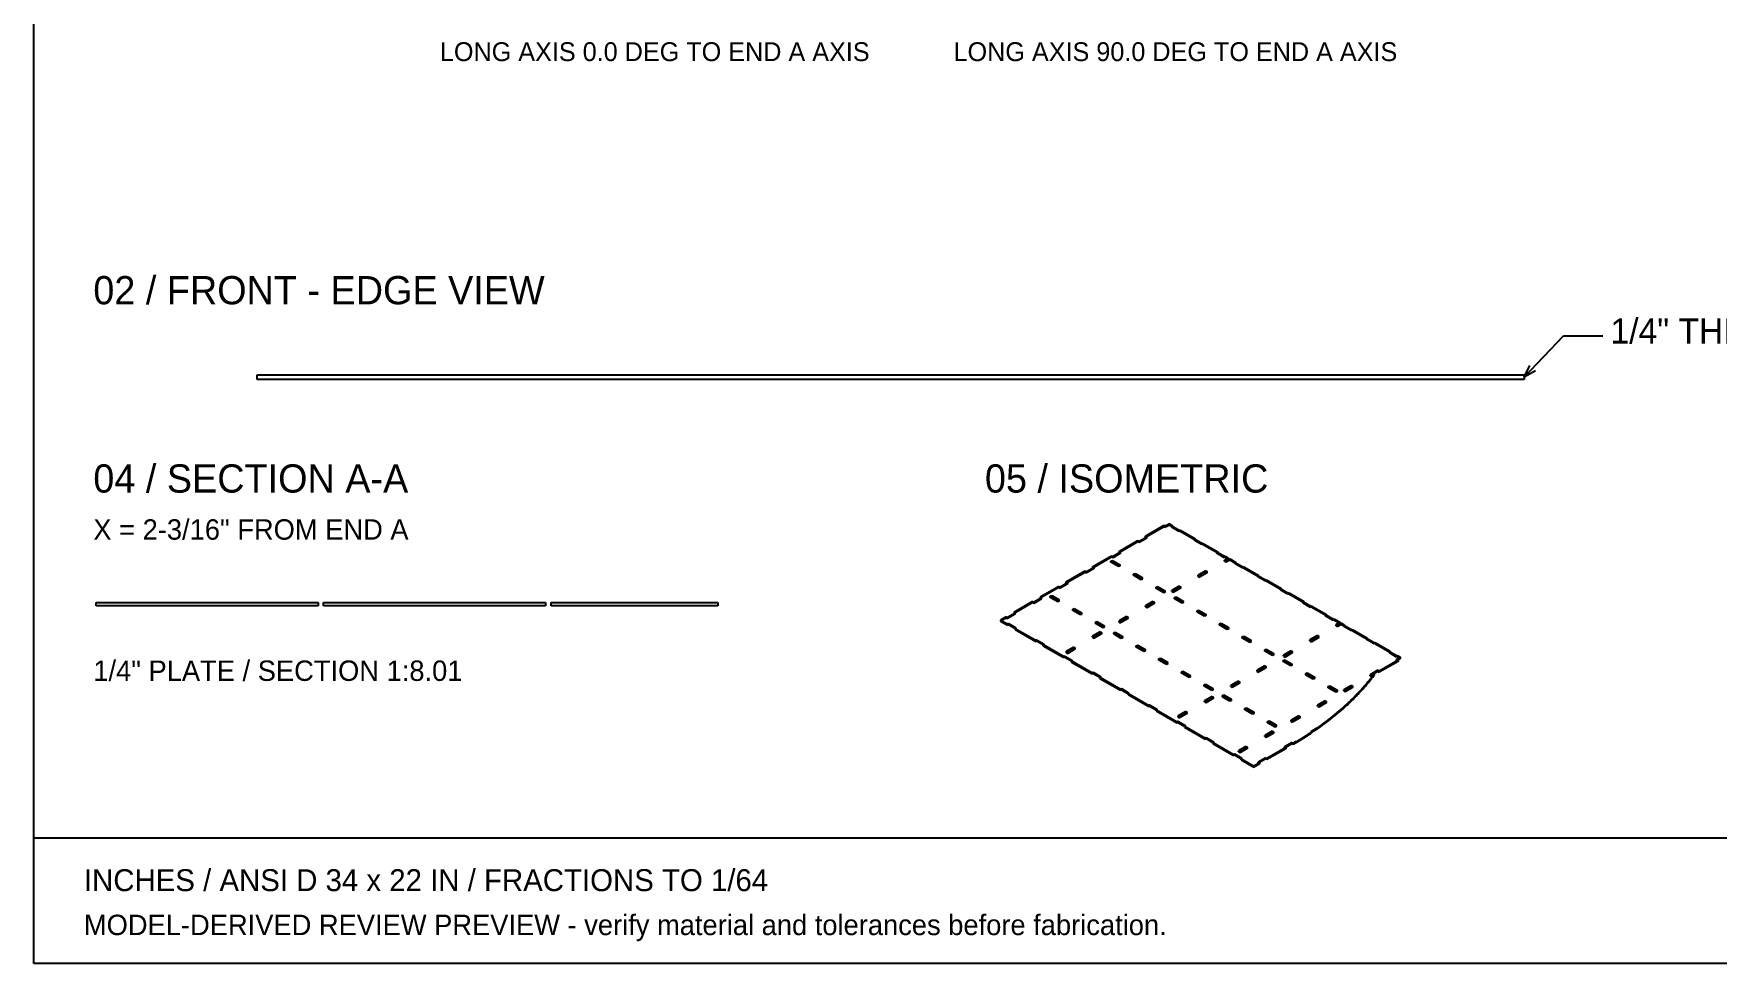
# Model space of a CAD drawing. Header units: inches. Extents: x 3 to 201, y 3 to 129.
# Drawn here: x 2.8 to 92.2, y 2.8 to 52.2 of the extents above; entities that cross this region are included whole.
import ezdxf

# ---------------------------------------------------------------- set-up
doc = ezdxf.new("R2010")
doc.units = ezdxf.units.IN
doc.header["$MEASUREMENT"] = 0

msp = doc.modelspace()

# ---------------------------------------------------------------- linework, layer by layer
at = {"layer": 'ANNOTATION'}
for p, q in [((81.961, 33.958), (84.045, 36.167)), ((84.045, 36.167), (86.128, 36.167)), ((81.961, 33.958), (82.267, 34.586)), ((82.57, 34.3), (81.961, 33.958))]:
    msp.add_line(p, q, dxfattribs=at)
at = {"layer": 'OUTLINE'}
for p, q in [((2.833, 2.833), (2.833, 129.167)), ((14.705, 34.083), (81.961, 34.083)), ((14.705, 33.833), (14.705, 34.083)), ((81.961, 34.083), (81.961, 33.833)), ((81.961, 33.833), (14.705, 33.833)), ((61.853, 25.519), (62.851, 26.095)), ((61.853, 25.462), (62.851, 26.037)), ((62.851, 26.037), (62.851, 26.095)), ((62.851, 26.095), (62.928, 26.051)), ((62.851, 26.037), (62.928, 25.993)), ((63.13, 26.167), (62.928, 26.051)), ((63.13, 26.109), (62.928, 25.993)), ((62.928, 25.993), (62.928, 26.051)), ((63.13, 26.109), (63.13, 26.167)), ((63.13, 26.167), (63.29, 26.074)), ((63.13, 26.109), (63.29, 26.017)), ((63.251, 26.052), (63.29, 26.074)), ((63.653, 25.82), (63.251, 26.052)), ((63.251, 25.994), (63.251, 26.052)), ((63.251, 25.994), (63.29, 26.017)), ((63.653, 25.762), (63.251, 25.994)), ((63.29, 26.074), (63.29, 26.017)), ((60.454, 24.711), (61.451, 25.287)), ((60.454, 24.653), (61.451, 25.229)), ((61.451, 25.229), (61.451, 25.287)), ((61.451, 25.287), (61.528, 25.242)), ((61.451, 25.229), (61.528, 25.185)), ((61.931, 25.475), (61.528, 25.242)), ((61.931, 25.417), (61.528, 25.185)), ((61.528, 25.185), (61.528, 25.242)), ((61.853, 25.462), (61.853, 25.519)), ((61.853, 25.519), (61.931, 25.475)), ((61.853, 25.462), (61.931, 25.417)), ((61.931, 25.417), (61.931, 25.475)), ((63.692, 25.842), (63.653, 25.82)), ((63.653, 25.762), (63.653, 25.82)), ((63.692, 25.784), (63.653, 25.762)), ((63.692, 25.784), (63.692, 25.842)), ((63.692, 25.842), (64.489, 25.381)), ((63.692, 25.784), (64.489, 25.324)), ((64.451, 25.359), (64.489, 25.381)), ((64.853, 25.127), (64.451, 25.359)), ((64.451, 25.301), (64.451, 25.359)), ((64.451, 25.301), (64.489, 25.324)), ((64.853, 25.069), (64.451, 25.301)), ((64.489, 25.381), (64.489, 25.324)), ((64.892, 25.149), (64.853, 25.127)), ((64.853, 25.069), (64.853, 25.127)), ((64.892, 25.091), (64.853, 25.069)), ((64.892, 25.091), (64.892, 25.149)), ((64.892, 25.149), (65.689, 24.689)), ((64.892, 25.091), (65.689, 24.631)), ((59.054, 23.903), (60.051, 24.479)), ((59.054, 23.845), (60.051, 24.421)), ((60.026, 24.19), (60.104, 24.235)), ((60.429, 23.958), (60.026, 24.19)), ((60.026, 24.132), (60.026, 24.19)), ((60.026, 24.132), (60.104, 24.177)), ((60.051, 24.479), (60.129, 24.434)), ((60.051, 24.421), (60.051, 24.479)), ((60.051, 24.421), (60.129, 24.376)), ((60.104, 24.177), (60.104, 24.235)), ((60.104, 24.235), (60.506, 24.002)), ((60.104, 24.177), (60.506, 23.945)), ((60.531, 24.666), (60.129, 24.434)), ((60.531, 24.609), (60.129, 24.376)), ((60.129, 24.376), (60.129, 24.434)), ((60.454, 24.711), (60.531, 24.666)), ((60.454, 24.653), (60.454, 24.711)), ((60.454, 24.653), (60.531, 24.609)), ((60.531, 24.609), (60.531, 24.666)), ((65.651, 24.666), (65.689, 24.689)), ((66.053, 24.434), (65.651, 24.666)), ((65.651, 24.609), (65.651, 24.666)), ((65.651, 24.609), (65.689, 24.631)), ((66.053, 24.376), (65.651, 24.609)), ((65.689, 24.689), (65.689, 24.631)), ((66.252, 24.364), (66.051, 24.248)), ((66.252, 24.306), (66.051, 24.19)), ((66.051, 24.19), (66.051, 24.248)), ((66.051, 24.248), (66.128, 24.203)), ((66.051, 24.19), (66.128, 24.145)), ((66.092, 24.456), (66.053, 24.434)), ((66.053, 24.376), (66.053, 24.434)), ((66.092, 24.399), (66.053, 24.376)), ((66.092, 24.456), (66.252, 24.364)), ((66.092, 24.399), (66.092, 24.456)), ((66.092, 24.399), (66.252, 24.306)), ((66.329, 24.319), (66.128, 24.203)), ((66.329, 24.262), (66.128, 24.145)), ((66.128, 24.145), (66.128, 24.203)), ((66.252, 24.306), (66.252, 24.364)), ((66.329, 24.262), (66.329, 24.319)), ((66.329, 24.319), (66.658, 24.129)), ((66.329, 24.262), (66.658, 24.072)), ((57.654, 23.095), (58.651, 23.67)), ((57.654, 23.037), (58.651, 23.613)), ((58.651, 23.613), (58.651, 23.67)), ((58.651, 23.67), (58.729, 23.626)), ((58.651, 23.613), (58.729, 23.568)), ((59.131, 23.858), (58.729, 23.626)), ((59.131, 23.8), (58.729, 23.568)), ((58.729, 23.568), (58.729, 23.626)), ((59.054, 23.903), (59.131, 23.858)), ((59.054, 23.845), (59.054, 23.903)), ((59.054, 23.845), (59.131, 23.8)), ((59.131, 23.8), (59.131, 23.858)), ((60.429, 23.9), (60.026, 24.132)), ((60.506, 24.002), (60.429, 23.958)), ((60.429, 23.9), (60.429, 23.958)), ((60.506, 23.945), (60.429, 23.9)), ((60.506, 23.945), (60.506, 24.002)), ((61.226, 23.497), (61.303, 23.542)), ((61.628, 23.265), (61.226, 23.497)), ((61.226, 23.44), (61.226, 23.497)), ((61.226, 23.44), (61.303, 23.484)), ((61.628, 23.207), (61.226, 23.44)), ((61.303, 23.542), (61.706, 23.31)), ((61.303, 23.484), (61.303, 23.542)), ((61.303, 23.484), (61.706, 23.252)), ((61.706, 23.31), (61.628, 23.265)), ((61.628, 23.207), (61.628, 23.265)), ((61.706, 23.252), (61.628, 23.207)), ((61.706, 23.252), (61.706, 23.31)), ((65.053, 23.672), (64.651, 23.44)), ((65.053, 23.614), (64.651, 23.382)), ((64.651, 23.382), (64.651, 23.44)), ((64.651, 23.44), (64.728, 23.395)), ((64.651, 23.382), (64.728, 23.337)), ((65.131, 23.627), (64.728, 23.395)), ((65.131, 23.569), (64.728, 23.337)), ((64.728, 23.337), (64.728, 23.395)), ((65.053, 23.614), (65.053, 23.672)), ((65.053, 23.672), (65.131, 23.627)), ((65.053, 23.614), (65.131, 23.569)), ((65.131, 23.569), (65.131, 23.627)), ((66.619, 24.107), (66.658, 24.129)), ((66.619, 24.049), (66.619, 24.107)), ((67.022, 23.875), (66.619, 24.107)), ((66.619, 24.049), (66.658, 24.072)), ((67.022, 23.817), (66.619, 24.049)), ((66.658, 24.129), (66.658, 24.072)), ((67.06, 23.897), (67.022, 23.875)), ((67.022, 23.817), (67.022, 23.875)), ((67.06, 23.839), (67.022, 23.817)), ((67.06, 23.897), (67.858, 23.437)), ((67.06, 23.839), (67.06, 23.897)), ((67.06, 23.839), (67.858, 23.379)), ((67.819, 23.414), (67.858, 23.437)), ((67.819, 23.357), (67.819, 23.414)), ((68.222, 23.182), (67.819, 23.414)), ((67.819, 23.357), (67.858, 23.379)), ((68.222, 23.124), (67.819, 23.357)), ((67.858, 23.437), (67.858, 23.379)), ((57.265, 22.854), (56.268, 22.278)), ((57.265, 22.797), (56.268, 22.221)), ((56.802, 22.328), (56.879, 22.373)), ((56.879, 22.315), (56.879, 22.373)), ((56.879, 22.373), (57.281, 22.141)), ((57.265, 22.854), (57.329, 22.818)), ((57.265, 22.854), (57.265, 22.797)), ((57.265, 22.797), (57.329, 22.76)), ((57.731, 23.05), (57.329, 22.818)), ((57.731, 22.992), (57.329, 22.76)), ((57.329, 22.76), (57.329, 22.818)), ((57.654, 23.037), (57.654, 23.095)), ((57.654, 23.095), (57.731, 23.05)), ((57.654, 23.037), (57.731, 22.992)), ((57.731, 22.992), (57.731, 23.05)), ((62.426, 22.805), (62.503, 22.849)), ((62.426, 22.747), (62.426, 22.805)), ((62.828, 22.572), (62.426, 22.805)), ((62.426, 22.747), (62.503, 22.791)), ((62.828, 22.514), (62.426, 22.747)), ((62.503, 22.849), (62.906, 22.617)), ((62.503, 22.791), (62.503, 22.849)), ((62.503, 22.791), (62.906, 22.559)), ((62.906, 22.617), (62.828, 22.572)), ((62.828, 22.514), (62.828, 22.572)), ((62.906, 22.559), (62.828, 22.514)), ((62.906, 22.559), (62.906, 22.617)), ((63.653, 22.864), (63.251, 22.631)), ((63.653, 22.806), (63.251, 22.574)), ((63.251, 22.574), (63.251, 22.631)), ((63.251, 22.631), (63.328, 22.587)), ((63.251, 22.574), (63.328, 22.529)), ((63.731, 22.819), (63.328, 22.587)), ((63.731, 22.761), (63.328, 22.529)), ((63.328, 22.529), (63.328, 22.587)), ((63.653, 22.806), (63.653, 22.864)), ((63.653, 22.864), (63.731, 22.819)), ((63.653, 22.806), (63.731, 22.761)), ((63.731, 22.761), (63.731, 22.819)), ((68.26, 23.204), (68.222, 23.182)), ((68.222, 23.124), (68.222, 23.182)), ((68.26, 23.147), (68.222, 23.124)), ((68.26, 23.147), (68.26, 23.204)), ((68.26, 23.204), (69.058, 22.744)), ((68.26, 23.147), (69.058, 22.686)), ((69.019, 22.722), (69.058, 22.744)), ((69.421, 22.489), (69.019, 22.722)), ((69.019, 22.664), (69.019, 22.722)), ((69.019, 22.664), (69.058, 22.686)), ((69.421, 22.431), (69.019, 22.664)), ((69.058, 22.744), (69.058, 22.686)), ((69.46, 22.512), (69.421, 22.489)), ((69.421, 22.431), (69.421, 22.489)), ((69.46, 22.454), (69.421, 22.431)), ((69.46, 22.454), (69.46, 22.512)), ((69.46, 22.512), (70.258, 22.051)), ((69.46, 22.454), (70.258, 21.993)), ((6.145, 22), (17.934, 22)), ((6.145, 21.813), (6.145, 22)), ((17.934, 21.813), (6.145, 21.813)), ((17.934, 22), (17.934, 21.813)), ((18.224, 22), (30.012, 22)), ((18.224, 21.813), (18.224, 22)), ((30.012, 21.813), (18.224, 21.813)), ((30.012, 22), (30.012, 21.813)), ((30.302, 22), (39.146, 22)), ((30.302, 21.813), (30.302, 22)), ((39.146, 21.813), (30.302, 21.813)), ((39.146, 22), (39.146, 21.813)), ((55.865, 22.046), (54.868, 21.47)), ((55.865, 21.988), (54.868, 21.412)), ((54.868, 21.47), (54.931, 21.433)), ((54.868, 21.47), (54.868, 21.412)), ((55.865, 22.046), (55.929, 22.009)), ((55.865, 22.046), (55.865, 21.988)), ((55.865, 21.988), (55.929, 21.952)), ((56.331, 22.242), (55.929, 22.009)), ((56.331, 22.184), (55.929, 21.952)), ((55.929, 21.952), (55.929, 22.009)), ((56.268, 22.278), (56.331, 22.242)), ((56.268, 22.278), (56.268, 22.221)), ((56.268, 22.221), (56.331, 22.184)), ((56.331, 22.184), (56.331, 22.242)), ((57.204, 22.096), (56.802, 22.328)), ((56.802, 22.271), (56.802, 22.328)), ((56.802, 22.271), (56.879, 22.315)), ((57.204, 22.038), (56.802, 22.271)), ((56.879, 22.315), (57.281, 22.083)), ((57.281, 22.141), (57.204, 22.096)), ((57.204, 22.038), (57.204, 22.096)), ((57.281, 22.083), (57.204, 22.038)), ((57.281, 22.083), (57.281, 22.141)), ((58.001, 21.635), (58.079, 21.68)), ((58.001, 21.578), (58.001, 21.635)), ((58.404, 21.403), (58.001, 21.635)), ((58.001, 21.578), (58.079, 21.622)), ((58.404, 21.345), (58.001, 21.578)), ((58.079, 21.68), (58.481, 21.448)), ((58.079, 21.622), (58.079, 21.68)), ((58.079, 21.622), (58.481, 21.39)), ((62.253, 22.055), (61.851, 21.823)), ((62.253, 21.998), (61.851, 21.765)), ((61.851, 21.823), (61.928, 21.778)), ((61.851, 21.765), (61.851, 21.823)), ((61.851, 21.765), (61.928, 21.721)), ((62.331, 22.011), (61.928, 21.778)), ((62.331, 21.953), (61.928, 21.721)), ((61.928, 21.721), (61.928, 21.778)), ((62.253, 22.055), (62.331, 22.011)), ((62.253, 21.998), (62.253, 22.055)), ((62.253, 21.998), (62.331, 21.953)), ((62.331, 21.953), (62.331, 22.011)), ((63.395, 22.245), (63.472, 22.29)), ((63.395, 22.188), (63.395, 22.245)), ((63.797, 22.013), (63.395, 22.245)), ((63.395, 22.188), (63.472, 22.232)), ((63.797, 21.955), (63.395, 22.188)), ((63.472, 22.29), (63.874, 22.058)), ((63.472, 22.232), (63.472, 22.29)), ((63.472, 22.232), (63.874, 22)), ((63.874, 22.058), (63.797, 22.013)), ((63.797, 21.955), (63.797, 22.013)), ((63.874, 22), (63.797, 21.955)), ((63.874, 22), (63.874, 22.058)), ((64.595, 21.552), (64.672, 21.597)), ((64.997, 21.32), (64.595, 21.552)), ((64.595, 21.495), (64.595, 21.552)), ((64.595, 21.495), (64.672, 21.539)), ((64.997, 21.262), (64.595, 21.495)), ((64.672, 21.539), (64.672, 21.597)), ((64.672, 21.597), (65.074, 21.365)), ((64.672, 21.539), (65.074, 21.307)), ((70.219, 22.029), (70.258, 22.051)), ((70.219, 21.971), (70.219, 22.029)), ((70.621, 21.796), (70.219, 22.029)), ((70.219, 21.971), (70.258, 21.993)), ((70.621, 21.739), (70.219, 21.971)), ((70.258, 22.051), (70.258, 21.993)), ((70.66, 21.819), (70.621, 21.796)), ((70.621, 21.739), (70.621, 21.796)), ((70.66, 21.761), (70.621, 21.739)), ((70.66, 21.819), (71.458, 21.358)), ((70.66, 21.761), (70.66, 21.819)), ((70.66, 21.761), (71.458, 21.301)), ((54.465, 21.238), (54.167, 21.065)), ((54.465, 21.18), (54.167, 21.008)), ((54.167, 21.065), (54.528, 20.857)), ((54.167, 21.065), (54.167, 21.008)), ((54.167, 21.008), (54.528, 20.799)), ((54.465, 21.238), (54.529, 21.201)), ((54.465, 21.238), (54.465, 21.18)), ((54.465, 21.18), (54.529, 21.143)), ((54.578, 20.886), (54.528, 20.857)), ((54.528, 20.799), (54.528, 20.857)), ((54.578, 20.828), (54.528, 20.799)), ((54.931, 21.433), (54.529, 21.201)), ((54.931, 21.376), (54.529, 21.143)), ((54.529, 21.143), (54.529, 21.201)), ((54.578, 20.886), (54.98, 20.653)), ((54.578, 20.828), (54.578, 20.886)), ((54.578, 20.828), (54.98, 20.596)), ((54.868, 21.412), (54.931, 21.376)), ((54.98, 20.653), (54.93, 20.624)), ((54.93, 20.567), (54.93, 20.624)), ((54.93, 20.624), (56.028, 19.991)), ((54.98, 20.596), (54.93, 20.567)), ((54.93, 20.567), (56.028, 19.933)), ((54.931, 21.376), (54.931, 21.433)), ((54.98, 20.596), (54.98, 20.653)), ((58.481, 21.448), (58.404, 21.403)), ((58.404, 21.345), (58.404, 21.403)), ((58.481, 21.39), (58.404, 21.345)), ((58.481, 21.39), (58.481, 21.448)), ((59.201, 20.943), (59.279, 20.987)), ((59.201, 20.885), (59.201, 20.943)), ((59.604, 20.71), (59.201, 20.943)), ((59.201, 20.885), (59.279, 20.93)), ((59.604, 20.653), (59.201, 20.885)), ((59.279, 20.987), (59.681, 20.755)), ((59.279, 20.93), (59.279, 20.987)), ((59.279, 20.93), (59.681, 20.697)), ((59.681, 20.755), (59.604, 20.71)), ((59.604, 20.653), (59.604, 20.71)), ((59.681, 20.697), (59.604, 20.653)), ((59.681, 20.697), (59.681, 20.755)), ((60.854, 21.247), (60.451, 21.015)), ((60.854, 21.189), (60.451, 20.957)), ((60.451, 20.957), (60.451, 21.015)), ((60.451, 21.015), (60.529, 20.97)), ((60.451, 20.957), (60.529, 20.912)), ((60.931, 21.202), (60.529, 20.97)), ((60.931, 21.145), (60.529, 20.912)), ((60.529, 20.912), (60.529, 20.97)), ((60.854, 21.189), (60.854, 21.247)), ((60.854, 21.247), (60.931, 21.202)), ((60.854, 21.189), (60.931, 21.145)), ((60.931, 21.145), (60.931, 21.202)), ((65.074, 21.365), (64.997, 21.32)), ((64.997, 21.262), (64.997, 21.32)), ((65.074, 21.307), (64.997, 21.262)), ((65.074, 21.307), (65.074, 21.365)), ((65.794, 20.86), (65.872, 20.904)), ((65.794, 20.802), (65.794, 20.86)), ((66.197, 20.627), (65.794, 20.86)), ((65.794, 20.802), (65.872, 20.847)), ((66.197, 20.57), (65.794, 20.802)), ((65.872, 20.904), (66.274, 20.672)), ((65.872, 20.847), (65.872, 20.904)), ((65.872, 20.847), (66.274, 20.614)), ((66.274, 20.672), (66.197, 20.627)), ((66.197, 20.57), (66.197, 20.627)), ((66.274, 20.614), (66.197, 20.57)), ((66.274, 20.614), (66.274, 20.672)), ((71.419, 21.336), (71.458, 21.358)), ((71.419, 21.278), (71.419, 21.336)), ((71.821, 21.104), (71.419, 21.336)), ((71.419, 21.278), (71.458, 21.301)), ((71.821, 21.046), (71.419, 21.278)), ((71.458, 21.358), (71.458, 21.301)), ((71.86, 21.126), (71.821, 21.104)), ((71.821, 21.046), (71.821, 21.104)), ((71.86, 21.068), (71.821, 21.046)), ((71.86, 21.126), (72.189, 20.936)), ((71.86, 21.068), (71.86, 21.126)), ((71.86, 21.068), (72.189, 20.878)), ((72.189, 20.936), (71.988, 20.82)), ((72.189, 20.878), (71.988, 20.762)), ((71.988, 20.762), (71.988, 20.82)), ((71.988, 20.82), (72.065, 20.775)), ((71.988, 20.762), (72.065, 20.718)), ((72.266, 20.891), (72.065, 20.775)), ((72.266, 20.834), (72.065, 20.718)), ((72.065, 20.718), (72.065, 20.775)), ((72.189, 20.878), (72.189, 20.936)), ((72.266, 20.834), (72.266, 20.891)), ((72.266, 20.891), (72.426, 20.799)), ((72.266, 20.834), (72.426, 20.741)), ((72.388, 20.777), (72.426, 20.799)), ((72.79, 20.544), (72.388, 20.777)), ((72.388, 20.719), (72.388, 20.777)), ((72.388, 20.719), (72.426, 20.741)), ((72.79, 20.487), (72.388, 20.719)), ((72.426, 20.799), (72.426, 20.741)), ((72.829, 20.567), (72.79, 20.544)), ((72.829, 20.567), (73.626, 20.106)), ((72.829, 20.509), (72.829, 20.567)), ((56.078, 20.02), (56.028, 19.991)), ((56.028, 19.933), (56.028, 19.991)), ((56.078, 19.962), (56.028, 19.933)), ((56.078, 19.962), (56.078, 20.02)), ((56.078, 20.02), (56.48, 19.787)), ((56.078, 19.962), (56.48, 19.73)), ((56.48, 19.787), (56.43, 19.759)), ((56.43, 19.759), (57.528, 19.125)), ((56.43, 19.701), (56.43, 19.759)), ((56.48, 19.73), (56.43, 19.701)), ((56.43, 19.701), (57.528, 19.067)), ((56.48, 19.73), (56.48, 19.787)), ((59.454, 20.439), (59.051, 20.207)), ((59.454, 20.381), (59.051, 20.149)), ((59.051, 20.207), (59.129, 20.162)), ((59.051, 20.149), (59.051, 20.207)), ((59.051, 20.149), (59.129, 20.104)), ((59.531, 20.394), (59.129, 20.162)), ((59.531, 20.337), (59.129, 20.104)), ((59.129, 20.104), (59.129, 20.162)), ((59.454, 20.439), (59.531, 20.394)), ((59.454, 20.381), (59.454, 20.439)), ((59.454, 20.381), (59.531, 20.337)), ((59.531, 20.337), (59.531, 20.394)), ((60.17, 20.383), (60.247, 20.428)), ((60.572, 20.151), (60.17, 20.383)), ((60.17, 20.326), (60.17, 20.383)), ((60.17, 20.326), (60.247, 20.37)), ((60.572, 20.093), (60.17, 20.326)), ((60.247, 20.37), (60.247, 20.428)), ((60.247, 20.428), (60.65, 20.196)), ((60.247, 20.37), (60.65, 20.138)), ((60.65, 20.196), (60.572, 20.151)), ((60.572, 20.093), (60.572, 20.151)), ((60.65, 20.138), (60.572, 20.093)), ((60.65, 20.138), (60.65, 20.196)), ((61.37, 19.691), (61.447, 19.735)), ((61.772, 19.458), (61.37, 19.691)), ((61.37, 19.633), (61.37, 19.691)), ((61.37, 19.633), (61.447, 19.678)), ((61.447, 19.678), (61.447, 19.735)), ((61.447, 19.735), (61.85, 19.503)), ((61.447, 19.678), (61.85, 19.445)), ((66.994, 20.167), (67.072, 20.212)), ((66.994, 20.109), (66.994, 20.167)), ((67.397, 19.935), (66.994, 20.167)), ((66.994, 20.109), (67.072, 20.154)), ((67.397, 19.877), (66.994, 20.109)), ((67.072, 20.212), (67.474, 19.979)), ((67.072, 20.154), (67.072, 20.212)), ((67.072, 20.154), (67.474, 19.922)), ((67.474, 19.979), (67.397, 19.935)), ((67.397, 19.877), (67.397, 19.935)), ((67.474, 19.922), (67.397, 19.877)), ((67.474, 19.922), (67.474, 19.979)), ((70.99, 20.244), (70.588, 20.012)), ((70.99, 20.186), (70.588, 19.954)), ((70.588, 20.012), (70.665, 19.967)), ((70.588, 19.954), (70.588, 20.012)), ((70.588, 19.954), (70.665, 19.909)), ((71.067, 20.199), (70.665, 19.967)), ((71.067, 20.142), (70.665, 19.909)), ((70.665, 19.909), (70.665, 19.967)), ((70.99, 20.186), (70.99, 20.244)), ((70.99, 20.244), (71.067, 20.199)), ((70.99, 20.186), (71.067, 20.142)), ((71.067, 20.142), (71.067, 20.199)), ((72.79, 20.487), (72.79, 20.544)), ((72.829, 20.509), (72.79, 20.487)), ((72.829, 20.509), (73.626, 20.049)), ((73.587, 20.084), (73.626, 20.106)), ((73.587, 20.026), (73.587, 20.084)), ((73.99, 19.852), (73.587, 20.084)), ((73.587, 20.026), (73.626, 20.049)), ((73.99, 19.794), (73.587, 20.026)), ((73.626, 20.106), (73.626, 20.049)), ((74.028, 19.874), (73.99, 19.852)), ((73.99, 19.794), (73.99, 19.852)), ((74.028, 19.816), (73.99, 19.794)), ((74.028, 19.874), (74.826, 19.414)), ((74.028, 19.816), (74.028, 19.874)), ((74.028, 19.816), (74.826, 19.356)), ((57.578, 19.154), (57.528, 19.125)), ((57.528, 19.067), (57.528, 19.125)), ((57.578, 19.096), (57.528, 19.067)), ((57.578, 19.096), (57.578, 19.154)), ((57.578, 19.154), (57.98, 18.921)), ((57.578, 19.096), (57.98, 18.864)), ((58.054, 19.631), (57.651, 19.398)), ((58.054, 19.573), (57.651, 19.341)), ((57.651, 19.341), (57.651, 19.398)), ((57.651, 19.398), (57.729, 19.354)), ((57.651, 19.341), (57.729, 19.296)), ((58.131, 19.586), (57.729, 19.354)), ((58.131, 19.528), (57.729, 19.296)), ((57.729, 19.296), (57.729, 19.354)), ((57.98, 18.921), (57.93, 18.893)), ((57.93, 18.893), (59.028, 18.259)), ((57.93, 18.835), (57.93, 18.893)), ((57.98, 18.864), (57.93, 18.835)), ((57.93, 18.835), (59.028, 18.201)), ((57.98, 18.864), (57.98, 18.921)), ((58.054, 19.573), (58.054, 19.631)), ((58.054, 19.631), (58.131, 19.586)), ((58.054, 19.573), (58.131, 19.528)), ((58.131, 19.528), (58.131, 19.586)), ((61.772, 19.401), (61.37, 19.633)), ((61.85, 19.503), (61.772, 19.458)), ((61.772, 19.401), (61.772, 19.458)), ((61.85, 19.445), (61.772, 19.401)), ((61.85, 19.445), (61.85, 19.503)), ((62.57, 18.998), (62.647, 19.043)), ((62.57, 18.94), (62.57, 18.998)), ((62.972, 18.766), (62.57, 18.998)), ((62.57, 18.94), (62.647, 18.985)), ((62.972, 18.708), (62.57, 18.94)), ((62.647, 19.043), (63.049, 18.81)), ((62.647, 18.985), (62.647, 19.043)), ((62.647, 18.985), (63.049, 18.753)), ((63.049, 18.81), (62.972, 18.766)), ((63.049, 18.753), (63.049, 18.81)), ((68.194, 19.474), (68.272, 19.519)), ((68.597, 19.242), (68.194, 19.474)), ((68.194, 19.416), (68.194, 19.474)), ((68.194, 19.416), (68.272, 19.461)), ((68.597, 19.184), (68.194, 19.416)), ((68.272, 19.461), (68.272, 19.519)), ((68.272, 19.519), (68.674, 19.287)), ((68.272, 19.461), (68.674, 19.229)), ((68.674, 19.287), (68.597, 19.242)), ((68.597, 19.184), (68.597, 19.242)), ((68.674, 19.229), (68.597, 19.184)), ((68.674, 19.229), (68.674, 19.287)), ((69.163, 18.915), (69.24, 18.96)), ((69.163, 18.857), (69.163, 18.915)), ((69.565, 18.683), (69.163, 18.915)), ((69.163, 18.857), (69.24, 18.902)), ((69.565, 18.625), (69.163, 18.857)), ((69.59, 19.436), (69.188, 19.204)), ((69.59, 19.378), (69.188, 19.146)), ((69.188, 19.146), (69.188, 19.204)), ((69.188, 19.204), (69.265, 19.159)), ((69.188, 19.146), (69.265, 19.101)), ((69.24, 18.96), (69.643, 18.727)), ((69.24, 18.902), (69.24, 18.96)), ((69.24, 18.902), (69.643, 18.67)), ((69.668, 19.391), (69.265, 19.159)), ((69.668, 19.333), (69.265, 19.101)), ((69.265, 19.101), (69.265, 19.159)), ((69.59, 19.378), (69.59, 19.436)), ((69.59, 19.436), (69.668, 19.391)), ((69.59, 19.378), (69.668, 19.333)), ((69.668, 19.333), (69.668, 19.391)), ((75.263, 18.929), (74.266, 18.353)), ((75.263, 18.871), (74.266, 18.295)), ((74.787, 19.391), (74.826, 19.414)), ((74.787, 19.333), (74.787, 19.391)), ((75.19, 19.159), (74.787, 19.391)), ((74.787, 19.333), (74.826, 19.356)), ((75.19, 19.101), (74.787, 19.333)), ((74.826, 19.414), (74.826, 19.356)), ((75.388, 19.089), (75.187, 18.973)), ((75.388, 19.031), (75.187, 18.915)), ((75.187, 18.973), (75.263, 18.929)), ((75.187, 18.915), (75.187, 18.973)), ((75.187, 18.915), (75.263, 18.871)), ((75.228, 19.181), (75.19, 19.159)), ((75.19, 19.101), (75.19, 19.159)), ((75.228, 19.123), (75.19, 19.101)), ((75.228, 19.123), (75.228, 19.181)), ((75.228, 19.181), (75.388, 19.089)), ((75.228, 19.123), (75.388, 19.031)), ((75.263, 18.929), (75.263, 18.871)), ((75.388, 19.031), (75.388, 19.089)), ((59.077, 18.288), (59.028, 18.259)), ((59.028, 18.201), (59.028, 18.259)), ((59.077, 18.23), (59.028, 18.201)), ((59.077, 18.23), (59.077, 18.288)), ((59.077, 18.288), (59.48, 18.055)), ((59.077, 18.23), (59.48, 17.998)), ((59.48, 18.055), (59.43, 18.027)), ((59.43, 18.027), (60.527, 17.393)), ((59.43, 17.969), (59.43, 18.027)), ((59.48, 17.998), (59.43, 17.969)), ((59.43, 17.969), (60.527, 17.335)), ((59.48, 17.998), (59.48, 18.055)), ((62.972, 18.708), (62.972, 18.766)), ((63.049, 18.753), (62.972, 18.708)), ((63.77, 18.305), (63.847, 18.35)), ((64.172, 18.073), (63.77, 18.305)), ((63.77, 18.247), (63.77, 18.305)), ((63.77, 18.247), (63.847, 18.292)), ((64.172, 18.015), (63.77, 18.247)), ((63.847, 18.35), (64.249, 18.117)), ((63.847, 18.292), (63.847, 18.35)), ((63.847, 18.292), (64.249, 18.06)), ((64.249, 18.117), (64.172, 18.073)), ((64.172, 18.015), (64.172, 18.073)), ((64.249, 18.06), (64.172, 18.015)), ((64.249, 18.06), (64.249, 18.117)), ((68.19, 18.628), (67.788, 18.395)), ((68.19, 18.57), (67.788, 18.338)), ((67.788, 18.338), (67.788, 18.395)), ((67.788, 18.395), (67.865, 18.351)), ((67.788, 18.338), (67.865, 18.293)), ((68.268, 18.583), (67.865, 18.351)), ((68.268, 18.525), (67.865, 18.293)), ((67.865, 18.293), (67.865, 18.351)), ((68.19, 18.628), (68.268, 18.583)), ((68.19, 18.57), (68.19, 18.628)), ((68.19, 18.57), (68.268, 18.525)), ((68.268, 18.525), (68.268, 18.583)), ((69.643, 18.727), (69.565, 18.683)), ((69.565, 18.625), (69.565, 18.683)), ((69.643, 18.67), (69.565, 18.625)), ((69.643, 18.67), (69.643, 18.727)), ((70.363, 18.222), (70.44, 18.267)), ((70.765, 17.99), (70.363, 18.222)), ((70.363, 18.164), (70.363, 18.222)), ((70.363, 18.164), (70.44, 18.209)), ((70.765, 17.932), (70.363, 18.164)), ((70.44, 18.209), (70.44, 18.267)), ((70.44, 18.267), (70.842, 18.034)), ((70.44, 18.209), (70.842, 17.977)), ((70.842, 18.034), (70.765, 17.99)), ((70.765, 17.932), (70.765, 17.99)), ((70.842, 17.977), (70.765, 17.932)), ((70.842, 17.977), (70.842, 18.034)), ((73.729, 17.854), (73.768, 17.902)), ((73.768, 17.902), (73.807, 17.951)), ((73.768, 17.845), (73.807, 17.893)), ((74.19, 18.397), (73.787, 18.164)), ((74.19, 18.339), (73.787, 18.107)), ((73.787, 18.107), (73.787, 18.164)), ((73.787, 18.164), (73.865, 18.12)), ((73.787, 18.107), (73.865, 18.062)), ((73.807, 17.951), (73.845, 17.999)), ((73.807, 17.893), (73.845, 17.942)), ((73.845, 17.999), (73.882, 18.048)), ((73.845, 17.942), (73.882, 17.99)), ((73.993, 18.194), (73.865, 18.12)), ((73.993, 18.136), (73.865, 18.062)), ((73.865, 18.062), (73.865, 18.12)), ((73.882, 18.048), (73.92, 18.096)), ((73.882, 17.99), (73.92, 18.039)), ((73.92, 18.096), (73.957, 18.145)), ((73.92, 18.039), (73.957, 18.087)), ((73.957, 18.145), (73.993, 18.194)), ((73.957, 18.087), (73.993, 18.136)), ((73.993, 18.194), (73.993, 18.136)), ((74.19, 18.339), (74.19, 18.397)), ((74.19, 18.397), (74.266, 18.353)), ((74.19, 18.339), (74.266, 18.295)), ((74.266, 18.353), (74.266, 18.295)), ((60.577, 17.422), (60.527, 17.393)), ((60.527, 17.335), (60.527, 17.393)), ((60.577, 17.364), (60.527, 17.335)), ((60.577, 17.364), (60.577, 17.422)), ((60.577, 17.422), (60.98, 17.189)), ((60.577, 17.364), (60.98, 17.132)), ((60.98, 17.189), (60.93, 17.161)), ((60.93, 17.161), (62.027, 16.527)), ((60.93, 17.103), (60.93, 17.161)), ((60.98, 17.132), (60.93, 17.103)), ((60.93, 17.103), (62.027, 16.469)), ((60.98, 17.132), (60.98, 17.189)), ((64.969, 17.612), (65.047, 17.657)), ((64.969, 17.555), (64.969, 17.612)), ((65.372, 17.38), (64.969, 17.612)), ((64.969, 17.555), (65.047, 17.599)), ((65.372, 17.322), (64.969, 17.555)), ((65.391, 17.011), (64.988, 16.779)), ((65.047, 17.657), (65.449, 17.425)), ((65.047, 17.599), (65.047, 17.657)), ((65.047, 17.599), (65.449, 17.367)), ((65.449, 17.425), (65.372, 17.38)), ((65.372, 17.322), (65.372, 17.38)), ((65.449, 17.367), (65.372, 17.322)), ((65.391, 17.011), (65.468, 16.966)), ((65.391, 16.953), (65.391, 17.011)), ((65.449, 17.367), (65.449, 17.425)), ((65.938, 17.053), (66.016, 17.098)), ((65.938, 16.995), (65.938, 17.053)), ((66.341, 16.821), (65.938, 17.053)), ((65.938, 16.995), (66.016, 17.04)), ((66.341, 16.763), (65.938, 16.995)), ((66.016, 17.04), (66.016, 17.098)), ((66.016, 17.098), (66.418, 16.865)), ((66.016, 17.04), (66.418, 16.808)), ((66.79, 17.819), (66.388, 17.587)), ((66.79, 17.762), (66.388, 17.529)), ((66.388, 17.587), (66.465, 17.542)), ((66.388, 17.529), (66.388, 17.587)), ((66.388, 17.529), (66.465, 17.485)), ((66.868, 17.775), (66.465, 17.542)), ((66.868, 17.717), (66.465, 17.485)), ((66.465, 17.485), (66.465, 17.542)), ((66.79, 17.819), (66.868, 17.775)), ((66.79, 17.762), (66.79, 17.819)), ((66.79, 17.762), (66.868, 17.717)), ((66.868, 17.717), (66.868, 17.775)), ((71.563, 17.529), (71.64, 17.574)), ((71.563, 17.472), (71.563, 17.529)), ((71.965, 17.297), (71.563, 17.529)), ((71.563, 17.472), (71.64, 17.516)), ((71.965, 17.239), (71.563, 17.472)), ((71.64, 17.516), (71.64, 17.574)), ((71.64, 17.574), (72.042, 17.342)), ((71.64, 17.516), (72.042, 17.284)), ((72.042, 17.342), (71.965, 17.297)), ((71.965, 17.239), (71.965, 17.297)), ((72.042, 17.284), (71.965, 17.239)), ((72.042, 17.284), (72.042, 17.342)), ((72.79, 17.588), (72.388, 17.356)), ((72.79, 17.531), (72.388, 17.298)), ((72.388, 17.356), (72.465, 17.311)), ((72.388, 17.298), (72.388, 17.356)), ((72.388, 17.298), (72.465, 17.254)), ((72.867, 17.544), (72.465, 17.311)), ((72.867, 17.486), (72.465, 17.254)), ((72.465, 17.254), (72.465, 17.311)), ((72.79, 17.531), (72.79, 17.588)), ((72.79, 17.588), (72.867, 17.544)), ((72.79, 17.531), (72.867, 17.486)), ((72.867, 17.486), (72.867, 17.544)), ((72.921, 16.958), (72.967, 17.004)), ((72.967, 17.004), (73.012, 17.051)), ((72.967, 16.947), (73.012, 16.993)), ((73.012, 17.051), (73.058, 17.097)), ((73.012, 16.993), (73.058, 17.039)), ((73.058, 17.097), (73.102, 17.143)), ((73.058, 17.039), (73.102, 17.086)), ((73.102, 17.143), (73.147, 17.19)), ((73.102, 17.086), (73.147, 17.132)), ((73.147, 17.19), (73.191, 17.237)), ((73.147, 17.132), (73.191, 17.179)), ((73.191, 17.237), (73.234, 17.284)), ((73.191, 17.179), (73.234, 17.226)), ((73.234, 17.284), (73.277, 17.331)), ((73.234, 17.226), (73.277, 17.273)), ((73.277, 17.331), (73.32, 17.378)), ((73.277, 17.273), (73.32, 17.32)), ((73.32, 17.378), (73.363, 17.425)), ((73.32, 17.32), (73.363, 17.367)), ((73.363, 17.425), (73.405, 17.472)), ((73.363, 17.367), (73.405, 17.414)), ((73.405, 17.472), (73.447, 17.52)), ((73.405, 17.414), (73.447, 17.462)), ((73.447, 17.52), (73.488, 17.567)), ((73.447, 17.462), (73.488, 17.509)), ((73.488, 17.567), (73.529, 17.615)), ((73.488, 17.509), (73.529, 17.557)), ((73.529, 17.615), (73.57, 17.662)), ((73.529, 17.557), (73.57, 17.605)), ((73.57, 17.662), (73.61, 17.71)), ((73.57, 17.605), (73.61, 17.652)), ((73.61, 17.71), (73.65, 17.758)), ((73.61, 17.652), (73.65, 17.7)), ((73.65, 17.758), (73.69, 17.806)), ((73.65, 17.7), (73.69, 17.748)), ((73.69, 17.806), (73.729, 17.854)), ((73.69, 17.748), (73.729, 17.797)), ((73.729, 17.797), (73.768, 17.845)), ((62.077, 16.556), (62.027, 16.527)), ((62.027, 16.469), (62.027, 16.527)), ((62.077, 16.498), (62.027, 16.469)), ((62.077, 16.556), (62.48, 16.323)), ((62.077, 16.498), (62.077, 16.556)), ((62.077, 16.498), (62.48, 16.266)), ((62.48, 16.323), (62.43, 16.295)), ((62.43, 16.295), (63.527, 15.661)), ((62.43, 16.237), (62.43, 16.295)), ((62.48, 16.266), (62.43, 16.237)), ((62.43, 16.237), (63.527, 15.603)), ((62.48, 16.266), (62.48, 16.323)), ((63.991, 16.203), (63.588, 15.971)), ((63.991, 16.145), (63.588, 15.913)), ((64.068, 16.158), (63.666, 15.926)), ((64.068, 16.1), (63.666, 15.868)), ((63.991, 16.203), (64.068, 16.158)), ((63.991, 16.145), (63.991, 16.203)), ((63.991, 16.145), (64.068, 16.1)), ((64.068, 16.1), (64.068, 16.158)), ((65.391, 16.953), (64.988, 16.721)), ((64.988, 16.779), (65.066, 16.734)), ((64.988, 16.721), (64.988, 16.779)), ((64.988, 16.721), (65.066, 16.676)), ((65.468, 16.966), (65.066, 16.734)), ((65.468, 16.909), (65.066, 16.676)), ((65.066, 16.676), (65.066, 16.734)), ((65.391, 16.953), (65.468, 16.909)), ((65.468, 16.909), (65.468, 16.966)), ((66.418, 16.865), (66.341, 16.821)), ((66.341, 16.763), (66.341, 16.821)), ((66.418, 16.808), (66.341, 16.763)), ((66.418, 16.808), (66.418, 16.865)), ((67.138, 16.36), (67.215, 16.405)), ((67.138, 16.303), (67.138, 16.36)), ((67.54, 16.128), (67.138, 16.36)), ((67.138, 16.303), (67.215, 16.347)), ((67.54, 16.07), (67.138, 16.303)), ((67.215, 16.405), (67.618, 16.173)), ((67.215, 16.347), (67.215, 16.405)), ((67.215, 16.347), (67.618, 16.115)), ((67.618, 16.173), (67.54, 16.128)), ((67.54, 16.07), (67.54, 16.128)), ((67.618, 16.115), (67.54, 16.07)), ((67.618, 16.115), (67.618, 16.173)), ((71.39, 16.78), (70.988, 16.548)), ((71.39, 16.722), (70.988, 16.49)), ((70.988, 16.49), (70.988, 16.548)), ((70.988, 16.548), (71.065, 16.503)), ((70.988, 16.49), (71.065, 16.445)), ((71.467, 16.736), (71.065, 16.503)), ((71.467, 16.678), (71.065, 16.445)), ((71.065, 16.445), (71.065, 16.503)), ((71.39, 16.722), (71.39, 16.78)), ((71.39, 16.78), (71.467, 16.736)), ((71.39, 16.722), (71.467, 16.678)), ((71.467, 16.678), (71.467, 16.736)), ((71.932, 16.061), (71.985, 16.105)), ((71.985, 16.105), (72.037, 16.148)), ((71.985, 16.047), (72.037, 16.091)), ((72.037, 16.148), (72.089, 16.192)), ((72.037, 16.091), (72.089, 16.135)), ((72.089, 16.192), (72.141, 16.236)), ((72.089, 16.135), (72.141, 16.179)), ((72.141, 16.236), (72.192, 16.28)), ((72.141, 16.179), (72.192, 16.223)), ((72.192, 16.28), (72.243, 16.325)), ((72.192, 16.223), (72.243, 16.267)), ((72.243, 16.325), (72.294, 16.369)), ((72.243, 16.267), (72.294, 16.311)), ((72.294, 16.369), (72.344, 16.414)), ((72.294, 16.311), (72.344, 16.356)), ((72.344, 16.414), (72.394, 16.458)), ((72.344, 16.356), (72.394, 16.401)), ((72.394, 16.458), (72.444, 16.503)), ((72.394, 16.401), (72.444, 16.445)), ((72.444, 16.503), (72.493, 16.548)), ((72.444, 16.445), (72.493, 16.49)), ((72.493, 16.548), (72.542, 16.593)), ((72.493, 16.49), (72.542, 16.535)), ((72.542, 16.593), (72.591, 16.638)), ((72.542, 16.535), (72.591, 16.581)), ((72.591, 16.638), (72.639, 16.684)), ((72.591, 16.581), (72.639, 16.626)), ((72.639, 16.684), (72.687, 16.729)), ((72.639, 16.626), (72.687, 16.671)), ((72.687, 16.729), (72.735, 16.775)), ((72.687, 16.671), (72.735, 16.717)), ((72.735, 16.775), (72.782, 16.82)), ((72.735, 16.717), (72.782, 16.763)), ((72.782, 16.82), (72.829, 16.866)), ((72.782, 16.763), (72.829, 16.808)), ((72.829, 16.866), (72.875, 16.912)), ((72.829, 16.808), (72.875, 16.854)), ((72.875, 16.912), (72.921, 16.958)), ((72.875, 16.854), (72.921, 16.9)), ((72.921, 16.9), (72.967, 16.947)), ((63.577, 15.69), (63.527, 15.661)), ((63.527, 15.603), (63.527, 15.661)), ((63.577, 15.632), (63.527, 15.603)), ((63.577, 15.632), (63.577, 15.69)), ((63.577, 15.69), (63.979, 15.458)), ((63.577, 15.632), (63.979, 15.4)), ((63.588, 15.913), (63.588, 15.971)), ((63.588, 15.971), (63.666, 15.926)), ((63.588, 15.913), (63.666, 15.868)), ((63.666, 15.868), (63.666, 15.926)), ((63.979, 15.458), (63.929, 15.429)), ((63.929, 15.429), (65.027, 14.795)), ((63.929, 15.371), (63.929, 15.429)), ((63.979, 15.4), (63.929, 15.371)), ((63.929, 15.371), (65.027, 14.737)), ((63.979, 15.4), (63.979, 15.458)), ((68.338, 15.667), (68.415, 15.712)), ((68.74, 15.435), (68.338, 15.667)), ((68.338, 15.61), (68.338, 15.667)), ((68.338, 15.61), (68.415, 15.654)), ((68.74, 15.377), (68.338, 15.61)), ((68.415, 15.712), (68.818, 15.48)), ((68.415, 15.654), (68.415, 15.712)), ((68.415, 15.654), (68.818, 15.422)), ((68.818, 15.48), (68.74, 15.435)), ((68.74, 15.377), (68.74, 15.435)), ((68.818, 15.422), (68.74, 15.377)), ((68.818, 15.422), (68.818, 15.48)), ((69.99, 15.972), (69.588, 15.74)), ((69.99, 15.914), (69.588, 15.682)), ((69.588, 15.74), (69.665, 15.695)), ((69.588, 15.682), (69.588, 15.74)), ((69.588, 15.682), (69.665, 15.637)), ((70.068, 15.927), (69.665, 15.695)), ((70.068, 15.87), (69.665, 15.637)), ((69.665, 15.637), (69.665, 15.695)), ((69.99, 15.972), (70.068, 15.927)), ((69.99, 15.914), (69.99, 15.972)), ((69.99, 15.914), (70.068, 15.87)), ((70.068, 15.87), (70.068, 15.927)), ((70.926, 15.3), (70.638, 15.133)), ((70.926, 15.242), (70.638, 15.076)), ((70.926, 15.3), (70.985, 15.341)), ((70.926, 15.3), (70.926, 15.242)), ((70.926, 15.242), (70.985, 15.283)), ((70.985, 15.341), (71.043, 15.382)), ((70.985, 15.283), (71.043, 15.325)), ((71.043, 15.382), (71.101, 15.424)), ((71.043, 15.325), (71.101, 15.366)), ((71.101, 15.424), (71.159, 15.465)), ((71.101, 15.366), (71.159, 15.407)), ((71.159, 15.465), (71.216, 15.507)), ((71.159, 15.407), (71.216, 15.449)), ((71.216, 15.507), (71.273, 15.549)), ((71.216, 15.449), (71.273, 15.491)), ((71.273, 15.549), (71.33, 15.59)), ((71.273, 15.491), (71.33, 15.533)), ((71.33, 15.59), (71.386, 15.632)), ((71.33, 15.533), (71.386, 15.575)), ((71.386, 15.632), (71.442, 15.675)), ((71.386, 15.575), (71.442, 15.617)), ((71.442, 15.675), (71.498, 15.717)), ((71.442, 15.617), (71.498, 15.659)), ((71.498, 15.717), (71.553, 15.76)), ((71.498, 15.659), (71.553, 15.702)), ((71.553, 15.76), (71.608, 15.802)), ((71.553, 15.702), (71.608, 15.744)), ((71.608, 15.802), (71.663, 15.845)), ((71.608, 15.744), (71.663, 15.787)), ((71.663, 15.845), (71.718, 15.888)), ((71.663, 15.787), (71.718, 15.83)), ((71.718, 15.888), (71.772, 15.931)), ((71.718, 15.83), (71.772, 15.873)), ((71.772, 15.931), (71.825, 15.974)), ((71.772, 15.873), (71.825, 15.916)), ((71.825, 15.974), (71.879, 16.018)), ((71.825, 15.916), (71.879, 15.96)), ((71.879, 16.018), (71.932, 16.061)), ((71.879, 15.96), (71.932, 16.003)), ((71.932, 16.003), (71.985, 16.047)), ((65.077, 14.824), (65.027, 14.795)), ((65.027, 14.737), (65.027, 14.795)), ((65.077, 14.766), (65.027, 14.737)), ((65.077, 14.766), (65.077, 14.824)), ((65.077, 14.824), (65.479, 14.592)), ((65.077, 14.766), (65.479, 14.534)), ((65.479, 14.592), (65.429, 14.563)), ((65.429, 14.563), (66.527, 13.929)), ((65.429, 14.505), (65.429, 14.563)), ((65.479, 14.534), (65.429, 14.505)), ((65.429, 14.505), (66.527, 13.871)), ((65.479, 14.534), (65.479, 14.592)), ((67.19, 14.355), (66.788, 14.123)), ((67.268, 14.311), (66.865, 14.079)), ((67.19, 14.355), (67.268, 14.311)), ((67.19, 14.298), (67.19, 14.355)), ((67.268, 14.253), (67.268, 14.311)), ((68.59, 15.164), (68.188, 14.931)), ((68.59, 15.106), (68.188, 14.874)), ((68.188, 14.874), (68.188, 14.931)), ((68.188, 14.931), (68.265, 14.887)), ((68.188, 14.874), (68.265, 14.829)), ((68.668, 15.119), (68.265, 14.887)), ((68.668, 15.061), (68.265, 14.829)), ((68.265, 14.829), (68.265, 14.887)), ((68.59, 15.106), (68.59, 15.164)), ((68.59, 15.164), (68.668, 15.119)), ((68.59, 15.106), (68.668, 15.061)), ((68.668, 15.061), (68.668, 15.119)), ((69.64, 14.558), (69.238, 14.325)), ((69.64, 14.5), (69.238, 14.268)), ((69.238, 14.325), (69.302, 14.288)), ((69.238, 14.268), (69.238, 14.325)), ((69.64, 14.558), (69.704, 14.521)), ((69.64, 14.5), (69.64, 14.558)), ((69.64, 14.5), (69.704, 14.463)), ((69.853, 14.607), (69.704, 14.521)), ((69.853, 14.549), (69.704, 14.463)), ((69.704, 14.521), (69.704, 14.463)), ((69.851, 14.608), (69.864, 14.615)), ((69.851, 14.608), (69.853, 14.607)), ((69.851, 14.608), (69.851, 14.55)), ((69.851, 14.55), (69.864, 14.558)), ((69.851, 14.55), (69.853, 14.549)), ((69.853, 14.607), (69.853, 14.549)), ((69.864, 14.615), (69.877, 14.623)), ((69.864, 14.558), (69.877, 14.566)), ((69.877, 14.623), (69.89, 14.631)), ((69.877, 14.566), (69.89, 14.573)), ((69.89, 14.631), (69.903, 14.639)), ((69.89, 14.573), (69.903, 14.581)), ((69.903, 14.639), (69.916, 14.647)), ((69.903, 14.581), (69.916, 14.589)), ((69.916, 14.647), (69.929, 14.655)), ((69.916, 14.589), (69.929, 14.597)), ((69.929, 14.655), (69.942, 14.662)), ((69.929, 14.597), (69.942, 14.605)), ((69.942, 14.662), (69.955, 14.67)), ((69.942, 14.605), (69.955, 14.612)), ((69.955, 14.67), (69.968, 14.678)), ((69.955, 14.612), (69.968, 14.62)), ((69.968, 14.678), (69.981, 14.686)), ((69.968, 14.62), (69.981, 14.628)), ((69.981, 14.686), (69.994, 14.694)), ((69.981, 14.628), (69.994, 14.636)), ((69.994, 14.694), (70.007, 14.702)), ((69.994, 14.636), (70.007, 14.644)), ((70.007, 14.702), (70.02, 14.709)), ((70.007, 14.644), (70.02, 14.652)), ((70.02, 14.709), (70.033, 14.717)), ((70.02, 14.652), (70.033, 14.66)), ((70.033, 14.717), (70.046, 14.725)), ((70.033, 14.66), (70.046, 14.667)), ((70.046, 14.725), (70.058, 14.733)), ((70.046, 14.667), (70.058, 14.675)), ((70.058, 14.733), (70.071, 14.741)), ((70.058, 14.675), (70.071, 14.683)), ((70.071, 14.741), (70.084, 14.749)), ((70.071, 14.683), (70.084, 14.691)), ((70.084, 14.749), (70.097, 14.757)), ((70.084, 14.691), (70.097, 14.699)), ((70.097, 14.757), (70.11, 14.765)), ((70.097, 14.699), (70.11, 14.707)), ((70.11, 14.765), (70.123, 14.773)), ((70.11, 14.707), (70.123, 14.715)), ((70.123, 14.773), (70.135, 14.781)), ((70.123, 14.715), (70.135, 14.723)), ((70.135, 14.781), (70.148, 14.788)), ((70.135, 14.723), (70.148, 14.731)), ((70.148, 14.788), (70.161, 14.796)), ((70.148, 14.731), (70.161, 14.739)), ((70.161, 14.796), (70.174, 14.804)), ((70.161, 14.739), (70.174, 14.747)), ((70.174, 14.804), (70.187, 14.812)), ((70.174, 14.747), (70.187, 14.755)), ((70.187, 14.812), (70.199, 14.82)), ((70.187, 14.755), (70.199, 14.763)), ((70.199, 14.82), (70.212, 14.828)), ((70.199, 14.763), (70.212, 14.771)), ((70.212, 14.828), (70.225, 14.836)), ((70.212, 14.771), (70.225, 14.779)), ((70.225, 14.836), (70.237, 14.844)), ((70.225, 14.779), (70.237, 14.786)), ((70.237, 14.844), (70.25, 14.852)), ((70.237, 14.786), (70.25, 14.794)), ((70.25, 14.852), (70.263, 14.86)), ((70.25, 14.794), (70.263, 14.802)), ((70.263, 14.86), (70.276, 14.868)), ((70.263, 14.802), (70.276, 14.81)), ((70.276, 14.868), (70.288, 14.876)), ((70.276, 14.81), (70.288, 14.818)), ((70.288, 14.876), (70.301, 14.884)), ((70.288, 14.818), (70.301, 14.826)), ((70.301, 14.884), (70.313, 14.892)), ((70.301, 14.826), (70.313, 14.835)), ((70.313, 14.892), (70.326, 14.9)), ((70.313, 14.835), (70.326, 14.843)), ((70.326, 14.9), (70.339, 14.908)), ((70.326, 14.843), (70.339, 14.851)), ((70.339, 14.908), (70.351, 14.916)), ((70.339, 14.851), (70.351, 14.859)), ((70.351, 14.916), (70.364, 14.924)), ((70.351, 14.859), (70.364, 14.867)), ((70.364, 14.924), (70.376, 14.932)), ((70.364, 14.867), (70.376, 14.875)), ((70.376, 14.932), (70.389, 14.941)), ((70.376, 14.875), (70.389, 14.883)), ((70.389, 14.941), (70.401, 14.949)), ((70.389, 14.883), (70.401, 14.891)), ((70.401, 14.949), (70.414, 14.957)), ((70.401, 14.891), (70.414, 14.899)), ((70.414, 14.957), (70.427, 14.965)), ((70.414, 14.899), (70.427, 14.907)), ((70.427, 14.965), (70.439, 14.973)), ((70.427, 14.907), (70.439, 14.915)), ((70.439, 14.973), (70.452, 14.981)), ((70.439, 14.915), (70.452, 14.923)), ((70.452, 14.981), (70.464, 14.989)), ((70.452, 14.923), (70.464, 14.931)), ((70.464, 14.989), (70.476, 14.997)), ((70.464, 14.931), (70.476, 14.939)), ((70.476, 14.997), (70.489, 15.005)), ((70.476, 14.939), (70.489, 14.948)), ((70.489, 15.005), (70.501, 15.013)), ((70.489, 14.948), (70.501, 14.956)), ((70.501, 15.013), (70.514, 15.022)), ((70.501, 14.956), (70.514, 14.964)), ((70.514, 15.022), (70.526, 15.03)), ((70.514, 14.964), (70.526, 14.972)), ((70.526, 15.03), (70.539, 15.038)), ((70.526, 14.972), (70.539, 14.98)), ((70.539, 15.038), (70.551, 15.046)), ((70.539, 14.98), (70.551, 14.988)), ((70.551, 15.046), (70.563, 15.054)), ((70.551, 14.988), (70.563, 14.996)), ((70.563, 15.054), (70.576, 15.062)), ((70.563, 14.996), (70.576, 15.005)), ((70.576, 15.062), (70.588, 15.07)), ((70.576, 15.005), (70.588, 15.013)), ((70.588, 15.07), (70.6, 15.079)), ((70.588, 15.013), (70.6, 15.021)), ((70.6, 15.079), (70.613, 15.087)), ((70.6, 15.021), (70.613, 15.029)), ((70.613, 15.087), (70.625, 15.095)), ((70.613, 15.029), (70.625, 15.037)), ((70.625, 15.095), (70.637, 15.103)), ((70.625, 15.037), (70.637, 15.045)), ((70.637, 15.103), (70.65, 15.111)), ((70.637, 15.045), (70.65, 15.054)), ((70.638, 15.076), (70.638, 15.133)), ((70.638, 15.133), (70.662, 15.12)), ((70.638, 15.076), (70.662, 15.062)), ((70.65, 15.111), (70.662, 15.12)), ((70.65, 15.054), (70.662, 15.062)), ((70.662, 15.062), (70.662, 15.12)), ((66.577, 13.958), (66.527, 13.929)), ((66.527, 13.871), (66.527, 13.929)), ((66.577, 13.9), (66.527, 13.871)), ((66.577, 13.9), (66.577, 13.958)), ((66.577, 13.958), (66.979, 13.726)), ((66.577, 13.9), (66.979, 13.668)), ((67.19, 14.298), (66.788, 14.065)), ((66.788, 14.123), (66.865, 14.079)), ((66.788, 14.065), (66.788, 14.123)), ((66.788, 14.065), (66.865, 14.021)), ((67.268, 14.253), (66.865, 14.021)), ((66.865, 14.021), (66.865, 14.079)), ((66.979, 13.726), (66.929, 13.697)), ((66.929, 13.697), (67.603, 13.308)), ((66.929, 13.639), (66.929, 13.697)), ((66.979, 13.668), (66.929, 13.639)), ((66.929, 13.639), (67.603, 13.25)), ((66.979, 13.668), (66.979, 13.726)), ((67.19, 14.298), (67.268, 14.253)), ((67.902, 13.48), (67.603, 13.308)), ((67.902, 13.423), (67.603, 13.25)), ((68.24, 13.749), (67.838, 13.517)), ((68.24, 13.692), (67.838, 13.459)), ((67.838, 13.459), (67.838, 13.517)), ((67.838, 13.517), (67.902, 13.48)), ((67.838, 13.459), (67.902, 13.423)), ((67.902, 13.48), (67.902, 13.423)), ((68.24, 13.692), (68.24, 13.749)), ((68.24, 13.749), (68.304, 13.713)), ((68.24, 13.692), (68.304, 13.655)), ((69.302, 14.288), (68.304, 13.713)), ((69.302, 14.231), (68.304, 13.655)), ((68.304, 13.713), (68.304, 13.655)), ((69.238, 14.268), (69.302, 14.231)), ((69.302, 14.288), (69.302, 14.231)), ((67.603, 13.308), (67.603, 13.25)), ((2.833, 9.5), (201.167, 9.5)), ((201.167, 2.833), (2.833, 2.833))]:
    msp.add_line(p, q, dxfattribs=at)

# ---------------------------------------------------------------- texts
at = {"layer": 'ANNOTATION'}
for s, height, p in [('LONG AXIS 0.0 DEG TO END A AXIS', 1, (24.399, 50.75)), ('LONG AXIS 90.0 DEG TO END A AXIS', 1, (51.667, 50.75)), ('02 / FRONT - EDGE VIEW', 1.5, (6, 37.833)), ('1/4" THICK', 1.3333, (86.545, 35.75)), ('04 / SECTION A-A', 1.5, (6, 27.833)), ('05 / ISOMETRIC', 1.5, (53.333, 27.833)), ('X = 2-3/16" FROM END A', 1.08333, (6, 25.333)), ('1/4" PLATE / SECTION 1:8.01', 1.08333, (6, 17.833)), ('INCHES / ANSI D 34 x 22 IN / FRACTIONS TO 1/64', 1.16667, (5.5, 6.667)), ('MODEL-DERIVED REVIEW PREVIEW - verify material and tolerances before fabrication.', 1.08333, (5.5, 4.333))]:
    msp.add_text(s, height=height, dxfattribs=at).set_placement(p)

doc.saveas('drawing.dxf')
